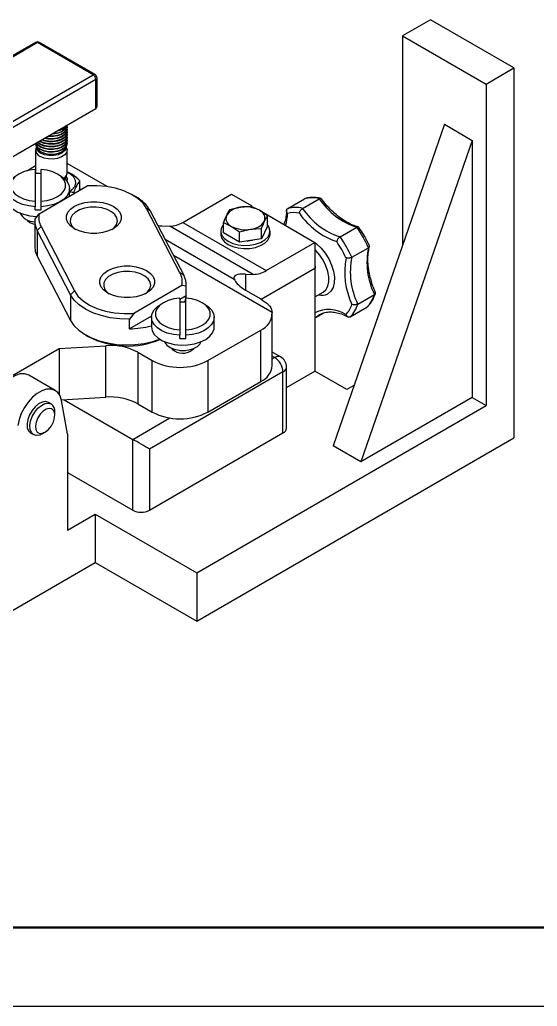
# Model space of a CAD drawing. Header units: millimetres. Extents: x 18 to 612, y 28 to 448.
# Drawn here: x 266.1 to 397.6, y 27.7 to 278.2 of the extents above; entities that cross this region are included whole.
import ezdxf

# ---------------------------------------------------------------- set-up
doc = ezdxf.new("R2010")
doc.units = ezdxf.units.MM
doc.layers.add('粗实线', color=3, linetype='Continuous', lineweight=50)

msp = doc.modelspace()

# ---------------------------------------------------------------- linework, layer by layer
msp.add_line((17.56, 27.74), (611.56, 27.74))
at = {"layer": '粗实线', "color": 7, "linetype": 'Continuous', "lineweight": 25}
for p, q in [((370.45, 278.21), (363.38, 274.13)), ((391.67, 265.97), (370.45, 278.21)), ((363.38, 274.13), (384.6, 261.88)), ((363.38, 274.13), (363.38, 221.06)), ((270.08, 272.44), (263.71, 268.76)), ((284.72, 264.22), (270.58, 272.39)), ((285.22, 264.27), (271.08, 272.44)), ((384.6, 261.88), (391.67, 265.97)), ((391.67, 265.97), (391.67, 172.06)), ((250.78, 244.63), (284.72, 264.22)), ((285.43, 263), (251.48, 243.4)), ((285.43, 255.65), (285.43, 263)), ((285.72, 256.3), (285.72, 263.41)), ((384.6, 261.88), (384.6, 180.23)), ((262.25, 242.27), (285.43, 255.65)), ((278.11, 250.84), (278.11, 250.95)), ((373.99, 251.68), (345.71, 170.02)), ((373.99, 251.68), (381.06, 247.59)), ((278.11, 250.18), (278.11, 250.29)), ((278.11, 249.51), (278.11, 249.62)), ((278.11, 248.85), (278.11, 248.96)), ((278.11, 248.19), (278.11, 248.3)), ((270.27, 245.9), (270.16, 245.49)), ((270.24, 246), (270.36, 245.57)), ((271.28, 246.55), (270.59, 247.09)), ((271.28, 246.66), (270.66, 247.13)), ((271.28, 247.22), (271.06, 247.36)), ((271.28, 247.33), (271.15, 247.41)), ((277.86, 245.57), (277.98, 246)), ((278.06, 245.49), (277.95, 245.9)), ((278.11, 247.52), (278.11, 247.63)), ((278.11, 246.86), (278.11, 246.97)), ((381.06, 247.59), (352.78, 165.94)), ((381.06, 247.59), (381.06, 182.27)), ((270.11, 245.14), (270.11, 239.32)), ((278.11, 239.32), (278.11, 245.14)), ((270.11, 241.09), (268.02, 239.88)), ((288.26, 235.84), (278.11, 241.7)), ((270, 240.18), (270, 232.14)), ((270, 239.49), (270.11, 239.55)), ((270.12, 239.13), (270.11, 239.32)), ((271.5, 232.14), (271.5, 240.18)), ((276.41, 238.61), (275.7, 239.02)), ((277.86, 238.22), (278.06, 238.97)), ((278.06, 238.14), (277.95, 238.55)), ((270.99, 228.95), (283.24, 236.02)), ((278.11, 237.69), (278.04, 237.25)), ((278.11, 237.69), (278.11, 237.79)), ((281.36, 235.37), (281.36, 237.34)), ((278.75, 233.43), (278.75, 235.35)), ((281.36, 235.37), (281.17, 234.83)), ((295.5, 233.3), (294.8, 233.71)), ((307.52, 226.77), (319.9, 233.91)), ((319.9, 233.91), (325.07, 230.93)), ((270, 232.14), (270, 230.75)), ((270, 229.93), (270, 230.75)), ((271.5, 230.75), (271.5, 232.14)), ((271.5, 229.93), (271.5, 230.75)), ((322.14, 230.58), (319.35, 229.92)), ((324.93, 230.78), (322.14, 230.58)), ((326.97, 229.83), (324.93, 230.78)), ((334.17, 230.28), (338.42, 232.73)), ((337.95, 230.32), (342.2, 232.77)), ((269.91, 227.51), (270.99, 228.95)), ((306.79, 213.99), (298.3, 230.32)), ((299.26, 229.67), (298.3, 230.32)), ((299.26, 229.67), (307.75, 213.34)), ((329.01, 228.42), (326.97, 229.83)), ((326.97, 229.83), (341.11, 221.67)), ((329.01, 225.8), (329.01, 228.42)), ((269.9, 227.18), (269.9, 220.65)), ((270.53, 224.69), (271.49, 225.68)), ((271.49, 225.68), (279.97, 209.35)), ((302.22, 225.89), (304.19, 225.81)), ((325.41, 213.56), (304.19, 225.81)), ((307.52, 226.77), (328.74, 214.52)), ((317.86, 224.07), (317.86, 226.7)), ((317.86, 226.7), (319.9, 225.75)), ((319.9, 225.75), (321.94, 224.34)), ((329.01, 225.8), (327.51, 222.58)), ((347.47, 223.09), (351.71, 225.54)), ((279.01, 208.36), (270.53, 224.69)), ((270.53, 224.69), (270.53, 218.16)), ((317.18, 224.53), (317.18, 223.71)), ((321.94, 221.71), (317.86, 224.07)), ((321.94, 224.34), (324.73, 225)), ((321.94, 221.71), (321.94, 224.34)), ((324.73, 225), (327.51, 225.21)), ((327.51, 222.58), (327.51, 225.21)), ((329.68, 223.71), (329.68, 224.53)), ((327.51, 222.58), (321.94, 221.71)), ((328.74, 214.52), (341.11, 221.67)), ((341.11, 221.67), (341.11, 215.14)), ((270.53, 218.16), (279.01, 201.83)), ((350.47, 217.89), (354.71, 220.34)), ((307.75, 213.34), (306.79, 213.99)), ((323.43, 213.64), (325.41, 213.56)), ((327.43, 207.24), (341.11, 215.14)), ((327.43, 207.24), (341.11, 215.14)), ((341.11, 215.14), (341.11, 189.01)), ((341.11, 215.14), (341.11, 215.14)), ((307.28, 210.71), (295.03, 203.64)), ((308.37, 210.53), (307.28, 210.71)), ((308.37, 208.08), (308.37, 210.53)), ((308.38, 207.52), (308.38, 210.85)), ((279.01, 208.36), (279.97, 209.35)), ((279.01, 208.36), (279.01, 201.83)), ((308.37, 208.08), (306.77, 207.15)), ((308.3, 207.52), (308.37, 208.08)), ((323.43, 209.57), (327.32, 207.33)), ((341.11, 207.87), (343.2, 209.07)), ((351.97, 206.03), (356.22, 208.48)), ((302.57, 206.36), (301.86, 205.95)), ((306.77, 207.52), (306.77, 199.49)), ((308.27, 199.49), (308.27, 207.52)), ((313.18, 205.95), (312.47, 206.36)), ((295.03, 203.64), (293.95, 202.2)), ((299.54, 202.98), (293.95, 199.75)), ((330.25, 190.44), (330.25, 203.5)), ((341.47, 202.69), (343.31, 203.75)), ((350.05, 202.78), (354.29, 205.23)), ((293.95, 199.75), (293.95, 202.2)), ((299.52, 202.69), (299.52, 200.24)), ((315.52, 200.24), (315.52, 202.69)), ((282.77, 198.2), (283.48, 197.79)), ((306.77, 199.49), (306.77, 198.09)), ((306.77, 197.27), (306.77, 198.09)), ((308.27, 198.09), (308.27, 199.49)), ((308.27, 197.27), (308.27, 198.09)), ((313.89, 191.67), (327.32, 199.42)), ((327.32, 186.36), (327.32, 199.42)), ((276.06, 194.73), (287.92, 195.46)), ((287.92, 182.39), (287.92, 195.46)), ((264.04, 187.79), (276.06, 194.73)), ((276.06, 194.73), (276.06, 183.19)), ((296.05, 193.8), (299.74, 191.67)), ((296.05, 193.8), (296.05, 180.73)), ((332.36, 192.63), (330.25, 193.84)), ((299.74, 178.6), (299.74, 191.67)), ((313.89, 191.67), (313.89, 178.6)), ((275.11, 184.1), (268.39, 187.98)), ((332.98, 188.81), (299.04, 169.21)), ((332.98, 173.29), (332.98, 188.81)), ((333.86, 174.52), (333.86, 190.03)), ((333.86, 184.82), (341.11, 189.01)), ((349.24, 184.31), (341.11, 189.01)), ((313.89, 178.6), (327.32, 186.36)), ((351.01, 185.33), (349.24, 184.31)), ((274.06, 180.66), (273.36, 181.07)), ((276.65, 181.7), (287.92, 182.39)), ((278.18, 173.09), (276.67, 181.58)), ((277.33, 181.74), (294.79, 171.66)), ((296.05, 180.73), (299.74, 178.6)), ((381.06, 182.27), (352.78, 165.94)), ((381.06, 182.27), (384.6, 180.23)), ((275, 177.79), (275, 178.6)), ((311.06, 137.78), (384.6, 180.23)), ((268.86, 173.28), (269.56, 172.87)), ((271.81, 173.09), (272.52, 173.5)), ((278.18, 173.09), (278.18, 148.59)), ((299.04, 153.7), (332.98, 173.29)), ((294.79, 153.7), (294.79, 171.66)), ((311.06, 125.53), (391.67, 172.06)), ((299.04, 169.21), (299.04, 153.7)), ((352.78, 165.94), (345.71, 170.02)), ((278.18, 163.29), (294.79, 153.7)), ((278.18, 148.59), (285.25, 152.68)), ((285.25, 152.68), (311.06, 137.78)), ((285.25, 152.68), (285.25, 140.43)), ((264.04, 128.18), (285.25, 140.43)), ((285.25, 140.43), (311.06, 125.53)), ((311.06, 137.78), (311.06, 125.53))]:
    msp.add_line(p, q, dxfattribs=at)
at = {"layer": '粗实线', "color": 8, "linetype": 'Continuous', "lineweight": 25}
for p, q in [((270.58, 272.39), (263.97, 268.58)), ((278.88, 233.51), (278.75, 233.58)), ((303.01, 222.46), (320.56, 212.33)), ((330.23, 203.87), (305.15, 218.35)), ((323.43, 213.64), (323.43, 209.57)), ((330.86, 192.48), (330.25, 192.83)), ((330.25, 192.13), (330.86, 192.48)), ((294.79, 171.66), (304.23, 177.11))]:
    msp.add_line(p, q, dxfattribs=at)
at = {"layer": '粗实线'}
msp.add_line((37.56, 47.74), (591.56, 47.74), dxfattribs=at)
at = {"layer": '粗实线', "color": 7, "linetype": 'Continuous', "lineweight": 25, "flags": 128}
for points in [[(278.08, 250.56), (278.11, 250.37), (277.98, 249.69), (277.5, 249.06), (276.72, 248.54), (275.71, 248.17), (274.56, 247.99), (273.37, 248.02), (272.48, 248.18)], [(278.11, 250.84), (277.98, 250.24), (277.5, 249.61), (276.72, 249.09), (275.71, 248.72), (274.56, 248.54), (273.37, 248.57), (273.2, 248.59)], [(278.08, 251.23), (278.11, 251.04), (277.98, 250.35), (277.5, 249.72), (276.72, 249.2), (275.71, 248.83), (274.56, 248.65), (273.37, 248.68), (273.35, 248.68)], [(278.11, 251.43), (277.98, 250.9), (277.5, 250.27), (276.72, 249.75), (275.71, 249.38), (274.56, 249.21), (274.24, 249.19)], [(278.08, 249.24), (278.11, 249.05), (277.98, 248.36), (277.5, 247.73), (276.72, 247.21), (275.71, 246.84), (274.56, 246.67), (273.37, 246.69), (272.24, 246.92), (271.28, 247.33)], [(278.11, 248.85), (277.98, 248.25), (277.5, 247.62), (276.72, 247.1), (275.71, 246.73), (274.56, 246.56), (273.37, 246.58), (272.24, 246.81), (271.28, 247.22)], [(278.08, 248.57), (278.11, 248.38), (277.98, 247.7), (277.5, 247.07), (276.72, 246.55), (275.71, 246.18), (274.56, 246), (273.37, 246.03), (272.24, 246.26), (271.28, 246.66)], [(278.11, 248.19), (277.98, 247.59), (277.5, 246.96), (276.72, 246.44), (275.71, 246.07), (274.56, 245.89), (273.37, 245.92), (272.24, 246.15), (271.28, 246.55)], [(278.11, 249.51), (277.98, 248.92), (277.5, 248.28), (276.72, 247.76), (275.71, 247.4), (274.56, 247.22), (273.37, 247.24), (272.24, 247.47), (271.65, 247.69)], [(278.08, 249.9), (278.11, 249.71), (277.98, 249.03), (277.5, 248.39), (276.72, 247.87), (275.71, 247.51), (274.56, 247.33), (273.37, 247.35), (272.24, 247.58), (271.75, 247.76)], [(278.11, 250.18), (277.98, 249.58), (277.5, 248.95), (276.72, 248.43), (275.71, 248.06), (274.56, 247.88), (273.37, 247.91), (272.35, 248.1)], [(271.28, 245.89), (270.58, 246.45), (270.26, 246.9)], [(271.28, 246), (270.58, 246.56), (270.31, 246.92)], [(278.08, 247.91), (278.11, 247.72), (277.98, 247.04), (277.5, 246.41), (276.72, 245.88), (275.71, 245.52), (274.56, 245.34), (273.37, 245.37), (272.24, 245.59), (271.28, 246)], [(278.11, 247.52), (277.98, 246.93), (277.5, 246.3), (276.72, 245.77), (275.71, 245.41), (274.56, 245.23), (273.37, 245.26), (272.24, 245.48), (271.28, 245.89)], [(278.08, 247.25), (278.11, 247.06), (277.98, 246.37), (277.5, 245.74), (276.72, 245.22), (275.71, 244.86), (274.56, 244.68), (273.37, 244.7), (272.24, 244.93), (271.28, 245.34)], [(278.11, 246.86), (277.98, 246.26), (277.5, 245.63), (276.72, 245.11), (275.71, 244.74), (274.56, 244.57), (273.37, 244.59), (272.24, 244.82), (271.28, 245.23)], [(278.06, 245.49), (278.11, 245.22), (277.98, 244.54), (277.5, 243.91), (276.72, 243.39), (275.71, 243.02), (274.56, 242.84), (273.37, 242.87), (272.24, 243.09), (271.28, 243.5)], [(271.34, 244.75), (272.33, 244.33), (273.5, 244.12), (274.72, 244.12), (275.89, 244.33), (276.88, 244.75), (277.6, 245.32), (277.98, 246), (278.03, 246.39)], [(277.86, 245.57), (277.86, 245.56), (277.49, 244.91), (276.8, 244.35), (275.84, 243.95), (274.71, 243.74), (273.52, 243.74), (272.39, 243.95), (271.43, 244.35)], [(270, 230.75), (268.35, 230.94), (266.81, 231.33), (265.44, 231.89), (264.3, 232.61), (263.45, 233.45), (262.93, 234.38), (262.75, 235.35), (262.93, 236.31), (263.45, 237.24), (264.3, 238.08), (265.1, 238.61)], [(270, 240.18), (268.47, 239.98), (267.05, 239.59), (265.82, 239.03), (264.83, 238.32), (264.15, 237.5), (263.8, 236.62), (263.8, 235.71), (264.15, 234.82), (264.83, 234.01), (265.82, 233.3), (267.05, 232.73), (268.47, 232.34), (270, 232.14)], [(271.5, 232.14), (273.04, 232.34), (274.46, 232.73), (275.69, 233.3), (276.67, 234.01), (277.36, 234.82), (277.71, 235.71), (277.71, 236.62), (277.36, 237.5), (276.67, 238.32), (275.69, 239.03), (274.46, 239.59), (273.04, 239.98), (271.5, 240.18)], [(276.41, 238.61), (277.2, 238.08), (278.05, 237.24), (278.58, 236.31), (278.75, 235.35), (278.58, 234.38), (278.05, 233.45), (277.2, 232.61), (276.07, 231.89), (274.7, 231.33), (273.15, 230.94), (271.5, 230.75)], [(277.62, 237.71), (277.86, 238.21), (277.86, 238.22)], [(278.06, 238.14), (278.11, 237.87), (278.01, 237.28)], [(278.11, 239.55), (278.93, 239.05), (279.7, 238.32), (280.14, 237.51), (280.23, 236.66), (279.96, 235.82), (279.35, 235.04), (278.72, 234.54)], [(278.08, 237.41), (278.11, 237.22), (278.11, 237.14)], [(298.3, 230.32), (297.4, 231.63), (296.12, 232.83), (294.49, 233.88), (292.57, 234.76), (290.42, 235.42), (288.1, 235.86), (285.68, 236.07), (283.24, 236.02)], [(262.75, 232.9), (262.94, 231.9), (263.49, 230.96), (264.38, 230.1), (265.57, 229.38), (267.01, 228.82), (268.61, 228.45), (270.32, 228.28), (270.6, 228.28)], [(289.84, 225.14), (288.62, 224.58), (287.21, 224.18), (285.68, 223.98), (284.11, 223.98), (282.58, 224.18), (281.17, 224.58), (279.95, 225.14), (278.97, 225.85), (278.29, 226.66), (277.94, 227.55), (277.94, 228.45), (278.29, 229.33), (278.97, 230.15), (279.95, 230.86), (281.17, 231.42), (282.58, 231.81), (284.11, 232.01), (285.68, 232.01), (287.21, 231.81), (288.62, 231.42), (289.84, 230.86), (290.82, 230.15), (291.5, 229.33), (291.85, 228.45), (291.85, 227.55), (291.5, 226.66), (290.82, 225.85), (289.84, 225.14)], [(289.46, 224.94), (290.06, 225.42), (290.66, 226.21), (290.89, 227.07), (290.75, 227.94), (290.24, 228.75), (289.4, 229.47), (288.27, 230.05), (286.93, 230.44), (285.46, 230.63), (283.96, 230.6), (282.51, 230.36), (281.22, 229.92), (280.15, 229.3), (279.39, 228.56), (278.97, 227.72), (278.92, 226.86), (279.25, 226.01), (279.93, 225.23), (280.33, 224.94)], [(267.92, 227.43), (268.03, 227.26), (268.63, 226.77)], [(268.63, 226.77), (269.49, 226.43), (269.9, 226.34)], [(317.86, 226.15), (317.73, 226.01), (317.28, 225.18), (317.19, 224.31), (317.47, 223.45), (318.08, 222.66), (319.01, 221.97)], [(319.01, 221.97), (320.2, 221.44), (321.57, 221.08), (323.05, 220.92), (324.56, 220.98), (326, 221.24), (327.29, 221.69), (328.35, 222.3), (329.13, 223.04), (329.58, 223.88), (329.67, 224.74), (329.4, 225.6), (329.01, 226.15)], [(317.18, 223.71), (317.19, 223.49), (317.47, 222.64), (318.08, 221.84), (319.01, 221.16), (320.2, 220.62), (321.57, 220.26), (323.05, 220.11), (324.56, 220.16), (326, 220.42), (327.29, 220.87), (328.35, 221.48), (329.13, 222.23), (329.58, 223.06), (329.68, 223.71)], [(269.9, 220.65), (270.03, 219.49), (270.53, 218.16)], [(323.89, 222.02), (324.16, 222.04), (325.21, 222.22)], [(298.33, 208.81), (297.1, 208.25), (295.69, 207.86), (294.16, 207.65), (292.6, 207.65), (291.07, 207.86), (289.66, 208.25), (288.43, 208.81), (287.45, 209.52), (286.77, 210.33), (286.42, 211.22), (286.42, 212.12), (286.77, 213), (287.45, 213.82), (288.43, 214.53), (289.66, 215.09), (291.07, 215.48), (292.6, 215.69), (294.16, 215.69), (295.69, 215.48), (297.1, 215.09), (298.33, 214.53), (299.31, 213.82), (299.99, 213), (300.34, 212.12), (300.34, 211.22), (299.99, 210.33), (299.31, 209.52), (298.33, 208.81)], [(297.95, 208.61), (298.54, 209.09), (299.14, 209.89), (299.38, 210.74), (299.24, 211.61), (298.73, 212.43), (297.88, 213.14), (296.75, 213.72), (295.41, 214.11), (293.95, 214.3), (292.44, 214.27), (291, 214.03), (289.7, 213.59), (288.64, 212.98), (287.87, 212.23), (287.45, 211.39), (287.41, 210.53), (287.74, 209.68), (288.42, 208.91), (288.81, 208.61)], [(293.95, 202.2), (291.48, 202.26), (289.07, 202.56), (286.77, 203.08), (284.66, 203.81), (282.77, 204.73), (281.18, 205.82), (279.91, 207.04), (279.01, 208.36)], [(279.97, 209.35), (280.87, 208.04), (282.16, 206.84), (283.78, 205.78), (285.7, 204.91), (287.85, 204.24), (290.18, 203.8), (292.59, 203.6), (295.03, 203.64)], [(306.77, 198.09), (305.12, 198.28), (303.58, 198.67), (302.21, 199.24), (301.07, 199.96), (300.22, 200.8), (299.7, 201.72), (299.52, 202.69), (299.7, 203.66), (300.22, 204.58), (301.07, 205.42), (301.86, 205.95)], [(306.77, 207.52), (305.24, 207.33), (303.82, 206.93), (302.59, 206.37), (301.6, 205.66), (300.92, 204.84), (300.57, 203.96), (300.57, 203.05), (300.92, 202.17), (301.6, 201.35), (302.59, 200.64), (303.82, 200.08), (305.24, 199.69), (306.77, 199.49)], [(308.01, 206.48), (308.07, 206.65), (308.27, 207.37)], [(308.27, 199.49), (309.81, 199.69), (311.23, 200.08), (312.46, 200.64), (313.44, 201.35), (314.13, 202.17), (314.48, 203.05), (314.48, 203.96), (314.13, 204.84), (313.44, 205.66), (312.46, 206.37), (311.23, 206.93), (309.81, 207.33), (308.27, 207.52)], [(313.18, 205.95), (313.97, 205.42), (314.82, 204.58), (315.35, 203.66), (315.52, 202.69), (315.35, 201.72), (314.82, 200.8), (313.97, 199.96), (312.84, 199.24), (311.47, 198.67), (309.92, 198.28), (308.27, 198.09)], [(279.01, 201.83), (279.86, 200.57), (281.05, 199.39), (282.54, 198.34), (284.29, 197.43), (286.27, 196.7), (288.42, 196.15), (290.7, 195.8), (293.04, 195.66), (295.39, 195.74), (297.69, 196.03), (299.89, 196.52), (301.66, 197.1)], [(299.52, 200.24), (299.71, 199.25), (300.26, 198.3), (301.15, 197.44), (302.34, 196.72), (303.78, 196.16), (305.38, 195.79), (307.09, 195.63), (308.82, 195.68), (310.48, 195.95), (312.01, 196.42), (313.33, 197.06), (314.38, 197.86), (315.1, 198.76), (315.48, 199.74), (315.52, 200.24)], [(302.85, 196.49), (302.95, 196.23), (303.46, 195.55), (304.28, 194.97), (305.34, 194.54), (306.56, 194.29), (307.85, 194.24), (309.11, 194.39), (310.26, 194.73), (311.21, 195.24), (311.88, 195.88), (312.2, 196.49)], [(304.69, 194.77), (304.8, 194.61), (305.4, 194.12)], [(306.8, 194.26), (307.52, 194.19), (308.24, 194.26)], [(268.39, 187.98), (268.23, 188.06), (267.26, 188.34), (266.17, 188.28), (264.99, 187.89), (263.79, 187.2), (262.61, 186.23), (261.51, 185.02), (260.55, 183.63), (259.75, 182.12), (259.17, 180.57), (258.83, 179.04)], [(276.67, 181.58), (276.32, 182.71), (275.74, 183.6), (274.95, 184.19), (273.98, 184.46), (272.89, 184.4), (271.71, 184.02), (270.5, 183.32), (269.33, 182.35), (268.23, 181.14), (267.26, 179.75), (266.47, 178.25), (265.89, 176.69), (265.55, 175.16)], [(273.36, 181.07), (272.63, 181.28), (271.78, 181.15), (270.88, 180.71), (269.99, 179.97), (269.2, 179.01), (268.56, 177.91), (268.13, 176.74), (267.93, 175.6), (268, 174.6), (268.31, 173.8), (268.86, 173.28), (268.86, 173.28)], [(271.81, 173.09), (271.14, 172.78), (270.29, 172.66), (269.56, 172.87), (269.02, 173.39), (268.7, 174.19), (268.64, 175.2), (268.83, 176.33), (269.27, 177.5), (269.91, 178.61), (270.7, 179.57), (271.59, 180.3), (272.49, 180.75), (273.34, 180.87), (274.06, 180.66), (274.06, 180.66)], [(274.27, 179.39), (273.61, 179.55), (272.83, 179.37), (272.01, 178.86), (271.25, 178.08), (270.63, 177.11), (270.22, 176.07), (270.05, 175.05), (270.15, 174.17), (270.51, 173.53), (271.08, 173.2), (271.81, 173.21), (272.62, 173.56), (273.42, 174.21), (274.12, 175.1), (274.65, 176.12), (274.94, 177.17), (274.98, 178.13), (274.74, 178.9), (274.27, 179.39)]]:
    msp.add_lwpolyline(points, dxfattribs=at)
at = {"layer": '粗实线', "color": 8, "linetype": 'Continuous', "lineweight": 25, "flags": 128}
for points in [[(341.11, 221.62), (341.47, 221.34), (342.64, 220.25), (343.7, 218.94), (344.61, 217.47), (345.33, 215.91), (345.81, 214.34), (346.04, 212.82), (346.01, 211.42), (345.71, 210.22), (345.17, 209.27), (344.4, 208.61)], [(343.2, 209.07), (343.89, 209.67), (344.37, 210.55), (344.61, 211.65), (344.61, 212.93), (344.37, 214.32), (343.89, 215.76), (343.2, 217.16), (342.33, 218.45), (341.33, 219.59), (341.11, 219.8)], [(342.37, 203.35), (342.28, 203.3), (341.47, 202.69)]]:
    msp.add_lwpolyline(points, dxfattribs=at)
at = {"layer": '粗实线', "color": 7, "linetype": 'Continuous', "lineweight": 25}
for centre, radius, start, end in [((270.58, 271.57), 1, 60.0027, 119.9973), ((283.89, 262.93), 1.54, 2.6066, 57.3934), ((284.72, 263.41), 1, 0, 60.0027), ((274.77, 252.97), 3.67, 264.9263, 335.0683), ((275.06, 253.57), 3.58, 280.7747, 319.2199), ((275.09, 253.73), 3.6, 286.5549, 313.4397), ((272.08, 247.04), 1.98, 186.7114, 246.3092), ((272.11, 247.18), 2.02, 190.5307, 245.9206), ((271.9, 245.17), 1.77, 169.49, 249.537), ((272.08, 246.49), 1.89, 183.0386, 246.955), ((272.25, 246.15), 1.98, 197.1783, 245.4478), ((270.75, 225.31), 13.83, 86.8922, 93.1083), ((276.26, 239.47), 1.86, 305.8682, 355.3484), ((291.09, 224.97), 9.43, 29.873, 62.0679), ((340.38, 226.01), 7, 74.9677, 106.3033), ((322.41, 226.02), 4.56, 93.4341, 146.5605), ((323.44, 223.02), 7.68, 62.6429, 99.771), ((336.14, 223.56), 7, 74.9677, 106.3033), ((357.32, 242.79), 18.14, 213.5282, 251.9889), ((269.86, 231.27), 4.34, 209.3112, 270.431), ((270.75, 243.75), 13.84, 266.8928, 273.107), ((275.78, 228), 4.88, 168.6923, 208.3941), ((320.68, 227.81), 2.2, 160.5393, 249.2578), ((326.19, 227.78), 2.2, 340.539, 69.258), ((335.72, 222.69), 6.54, 77.4797, 103.7912), ((353.02, 240.13), 19.35, 214.8154, 250.7016), ((353.08, 240.34), 18.14, 213.5282, 251.9889), ((275.21, 227.2), 5.31, 176.7124, 208.1979), ((304.18, 232.12), 6.31, 270.1695, 302.0267), ((323.42, 232.57), 7.68, 242.6428, 279.7711), ((324.45, 229.56), 4.56, 273.4331, 326.5615), ((329.52, 209.26), 27.52, 23.7418, 36.2581), ((325.28, 206.81), 27.52, 23.7418, 36.2581), ((325.51, 206.95), 25.85, 24.7542, 35.2456), ((372.46, 216.57), 18.14, 168.0153, 206.471), ((368.01, 214.18), 19.35, 169.3024, 205.184), ((368.22, 214.12), 18.14, 168.0153, 206.471), ((302.5, 211.67), 4.88, 348.6916, 28.3946), ((303.06, 210.83), 5.31, 356.7118, 28.1984), ((325.39, 219.87), 6.31, 270.1695, 302.0267), ((349.45, 210.29), 7, 313.7072, 345.0383), ((307.52, 192.65), 13.84, 86.8928, 93.1072), ((344.25, 207.91), 6.55, 316.2198, 342.5251), ((345.21, 207.84), 7, 313.7072, 345.0383), ((325.4, 203.86), 4.83, 293.4658, 0.1069), ((293.51, 223.99), 24.25, 271.0303, 284.3549), ((293.43, 216.88), 21.52, 242.4659, 292.7872), ((289.13, 180.64), 14.87, 62.269, 94.6684), ((307.52, 211.08), 13.83, 266.8914, 273.1086), ((307.47, 197.5), 3.97, 238.475, 316.6355), ((306.82, 205.31), 15.37, 242.6097, 297.3902), ((325.25, 190.94), 5.03, 294.3751, 354.3049), ((328.37, 188.6), 4.61, 2.6056, 57.3942), ((330.86, 190.03), 3, 0, 60.0027), ((272.71, 178.81), 2.3, 354.8808, 53.801), ((289.13, 167.57), 14.87, 62.269, 94.6684), ((306.82, 192.25), 15.37, 242.6097, 297.3902), ((332.36, 174.67), 1.51, 294.3746, 354.306), ((296.92, 157.79), 4.61, 242.61, 297.3902)]:
    msp.add_arc(centre, radius, start, end, dxfattribs=at)
at = {"layer": '粗实线', "color": 8, "linetype": 'Continuous', "lineweight": 25}
for centre, radius, start, end in [((270.28, 271.98), 0.503, 54.3848, 114.3043), ((270.87, 271.98), 0.503, 65.6947, 125.6154), ((285.01, 263.81), 0.503, 65.6947, 125.6154), ((285.22, 263.46), 0.503, 294.3769, 354.3036), ((322.47, 229.55), 11.7, 342.3245, 357.5562), ((342.86, 211.59), 3.35, 254.4827, 297.3323), ((344.69, 196.67), 7.96, 57.4559, 116.7585), ((331.74, 191.25), 1.51, 65.6923, 125.6179), ((332.36, 190.18), 1.51, 294.3746, 354.306)]:
    msp.add_arc(centre, radius, start, end, dxfattribs=at)
at = {"layer": '粗实线', "color": 7, "linetype": 'Continuous', "lineweight": 25}
for centre, major_axis, ratio, start_param, end_param in [((284.72, 256.87), (-0.71, 1.22), 0.577335, 3.141552, 3.92695), ((295.15, 229.97), (9.97, -3.29), 0.244529, 5.441486, 5.578222), ((330.5, 209.56), (9.97, -3.29), 0.244529, 2.436629, 3.330355), ((296.92, 170.44), (3, -1.73), 0.00007, 0.785439, 2.356235)]:
    msp.add_ellipse(centre, major_axis=major_axis, ratio=ratio, start_param=start_param, end_param=end_param, dxfattribs=at)
for points, knots in [([(281.36, 237.34), (280.73, 237.91), (279.65, 238.87), (278.56, 239.35), (278.11, 239.54)], [0, 0, 0, 0, 0.594075, 1, 1, 1, 1]), ([(279.82, 234.31), (279.86, 234.41), (280.07, 235.01), (280.59, 236.22), (281.06, 236.91), (281.36, 237.34)], [0, 0, 0, 0, 0.068521, 0.411401, 1, 1, 1, 1]), ([(278.75, 234.56), (279.04, 234.53), (279.53, 234.47), (279.92, 234.28), (280.09, 234.2)], [0, 0, 0, 0, 0.577815, 1, 1, 1, 1]), ([(342.66, 232.83), (342.37, 232.9), (341.55, 233.07), (340.27, 233.13), (339.2, 232.98), (338.65, 232.81), (338.52, 232.78)], [0, 0, 0, 0, 0.198509, 0.567472, 0.903271, 1, 1, 1, 1]), ([(342.2, 232.77), (342.27, 232.8), (342.42, 232.87), (342.59, 232.86), (342.69, 232.82), (342.72, 232.76), (342.72, 232.76)], [0, 0, 0, 0, 0.328424, 0.656375, 0.997116, 1, 1, 1, 1]), ([(352.2, 225.6), (351.95, 225.66), (351.21, 225.85), (349.94, 226.38), (348.39, 227.25), (346.83, 228.38), (345.32, 229.74), (343.93, 231.2), (343.1, 232.28), (342.73, 232.77)], [0, 0, 0, 0, 0.081405, 0.238713, 0.395782, 0.552781, 0.709973, 0.867455, 1, 1, 1, 1]), ([(318.6, 228.54), (318.36, 227.97), (318.11, 227.39), (317.86, 226.72), (317.86, 226.7)], [0, 0, 0, 0, 0.973007, 1, 1, 1, 1]), ([(319.35, 229.92), (319.29, 229.82), (319.04, 229.42), (318.79, 228.92), (318.6, 228.54)], [0, 0, 0, 0, 0.253066, 1, 1, 1, 1]), ([(328.26, 227.04), (328.45, 227.42), (328.7, 227.93), (328.95, 228.32), (329.01, 228.42)], [0, 0, 0, 0, 0.746934, 1, 1, 1, 1]), ([(333.88, 229.94), (333.87, 229.64), (333.83, 228.76), (333.63, 227.48), (333.33, 226.64), (333.19, 226.24)], [0, 0, 0, 0, 0.216913, 0.631044, 1, 1, 1, 1]), ([(334.16, 229.05), (334.16, 229.05), (334.09, 229.14), (333.96, 229.32), (333.87, 229.62), (333.88, 229.89), (333.97, 230.12), (334.11, 230.23), (334.17, 230.28)], [0, 0, 0, 0, 0.004366, 0.210098, 0.424545, 0.621187, 0.810459, 1, 1, 1, 1]), ([(337.14, 229.08), (337.14, 229.08), (337.15, 229.17), (337.19, 229.36), (337.33, 229.65), (337.51, 229.93), (337.73, 230.17), (337.88, 230.27), (337.95, 230.32)], [0, 0, 0, 0, 0.0043677, 0.210111, 0.4245466, 0.6211938, 0.8104594, 1, 1, 1, 1]), ([(327.51, 225.21), (327.52, 225.22), (327.77, 225.89), (328.02, 226.48), (328.26, 227.04)], [0, 0, 0, 0, 0.0269955, 1, 1, 1, 1]), ([(351.71, 225.54), (351.78, 225.57), (351.93, 225.64), (352.11, 225.64), (352.18, 225.57), (352.22, 225.54)], [0, 0, 0, 0, 0.338526, 0.67656, 1, 1, 1, 1]), ([(354.96, 220.8), (354.83, 221.08), (354.39, 222.05), (353.53, 223.61), (352.66, 224.94), (352.17, 225.61), (352.1, 225.71)], [0, 0, 0, 0, 0.167093, 0.560093, 0.93274, 1, 1, 1, 1]), ([(347.47, 223.09), (347.39, 223.04), (347.24, 222.93), (347.03, 222.7), (346.84, 222.43), (346.7, 222.14), (346.64, 221.95), (346.63, 221.87), (346.63, 221.87)], [0, 0, 0, 0, 0.189542, 0.378808, 0.575456, 0.7899, 0.995628, 1, 1, 1, 1]), ([(356.48, 208.94), (356.36, 209.21), (355.96, 210.16), (355.4, 211.8), (354.89, 213.82), (354.6, 215.77), (354.52, 217.61), (354.64, 219.3), (354.89, 220.26), (355.01, 220.73)], [0, 0, 0, 0, 0.062651, 0.220378, 0.377919, 0.535082, 0.6918, 0.848105, 1, 1, 1, 1]), ([(354.71, 220.34), (354.78, 220.39), (354.91, 220.48), (354.99, 220.63), (355, 220.75), (354.96, 220.79), (354.96, 220.8)], [0, 0, 0, 0, 0.3200106, 0.639563, 0.971578, 1, 1, 1, 1]), ([(341.11, 214.96), (341.13, 215), (341.21, 215.12), (341.23, 215.39), (341.2, 215.66), (341.13, 215.81), (341.11, 215.85)], [0, 0, 0, 0, 0.160325, 0.505068, 0.851371, 1, 1, 1, 1]), ([(350.47, 217.89), (350.39, 217.85), (350.22, 217.77), (349.91, 217.7), (349.58, 217.67), (349.26, 217.7), (349.07, 217.74), (348.99, 217.77), (348.99, 217.77)], [0, 0, 0, 0, 0.189537, 0.3788, 0.575445, 0.789893, 0.995621, 1, 1, 1, 1]), ([(320.56, 212.33), (320.75, 211.97), (321.13, 211.26), (322.39, 210.2), (323.26, 209.68), (323.43, 209.57)], [0, 0, 0, 0, 0.444927, 0.8884709, 1, 1, 1, 1]), ([(354.39, 205.3), (354.58, 205.48), (355.11, 206), (355.81, 207.03), (356.27, 208.08), (356.47, 208.72), (356.51, 208.85)], [0, 0, 0, 0, 0.200512, 0.552309, 0.908393, 1, 1, 1, 1]), ([(356.22, 208.48), (356.28, 208.53), (356.42, 208.62), (356.49, 208.78), (356.51, 208.89), (356.47, 208.94), (356.47, 208.94)], [0, 0, 0, 0, 0.3255371, 0.6505968, 0.9883544, 1, 1, 1, 1]), ([(327.32, 207.33), (328.03, 206.85), (329.46, 205.9), (330.11, 204.7), (330.22, 203.97), (330.23, 203.87)], [0, 0, 0, 0, 0.4630436, 0.9257251, 1, 1, 1, 1]), ([(351.97, 206.03), (351.89, 205.99), (351.73, 205.92), (351.42, 205.85), (351.09, 205.82), (350.77, 205.85), (350.58, 205.91), (350.5, 205.94), (350.49, 205.95)], [0, 0, 0, 0, 0.189542, 0.378804, 0.575459, 0.789898, 0.995641, 1, 1, 1, 1]), ([(342.39, 203.32), (342.61, 203.45), (343.17, 203.79), (344.25, 204.03), (345.6, 204.06), (347.05, 203.79), (348.4, 203.32), (349.26, 202.88), (349.61, 202.7)], [0, 0, 0, 0, 0.122446, 0.317852, 0.508928, 0.694715, 0.877451, 1, 1, 1, 1]), ([(350.05, 202.78), (349.97, 202.75), (349.82, 202.68), (349.57, 202.72), (349.33, 202.85), (349.12, 203.07), (349.02, 203.27), (348.98, 203.38), (348.98, 203.38)], [0, 0, 0, 0, 0.189542, 0.378807, 0.575453, 0.789899, 0.995629, 1, 1, 1, 1]), ([(341.47, 202.69), (341.39, 202.65), (341.27, 202.59), (341.15, 202.62), (341.11, 202.62)], [0, 0, 0, 0, 0.6643316, 1, 1, 1, 1])]:
    msp.add_open_spline(points, degree=3, knots=knots, dxfattribs=at)

doc.saveas('drawing.dxf')
